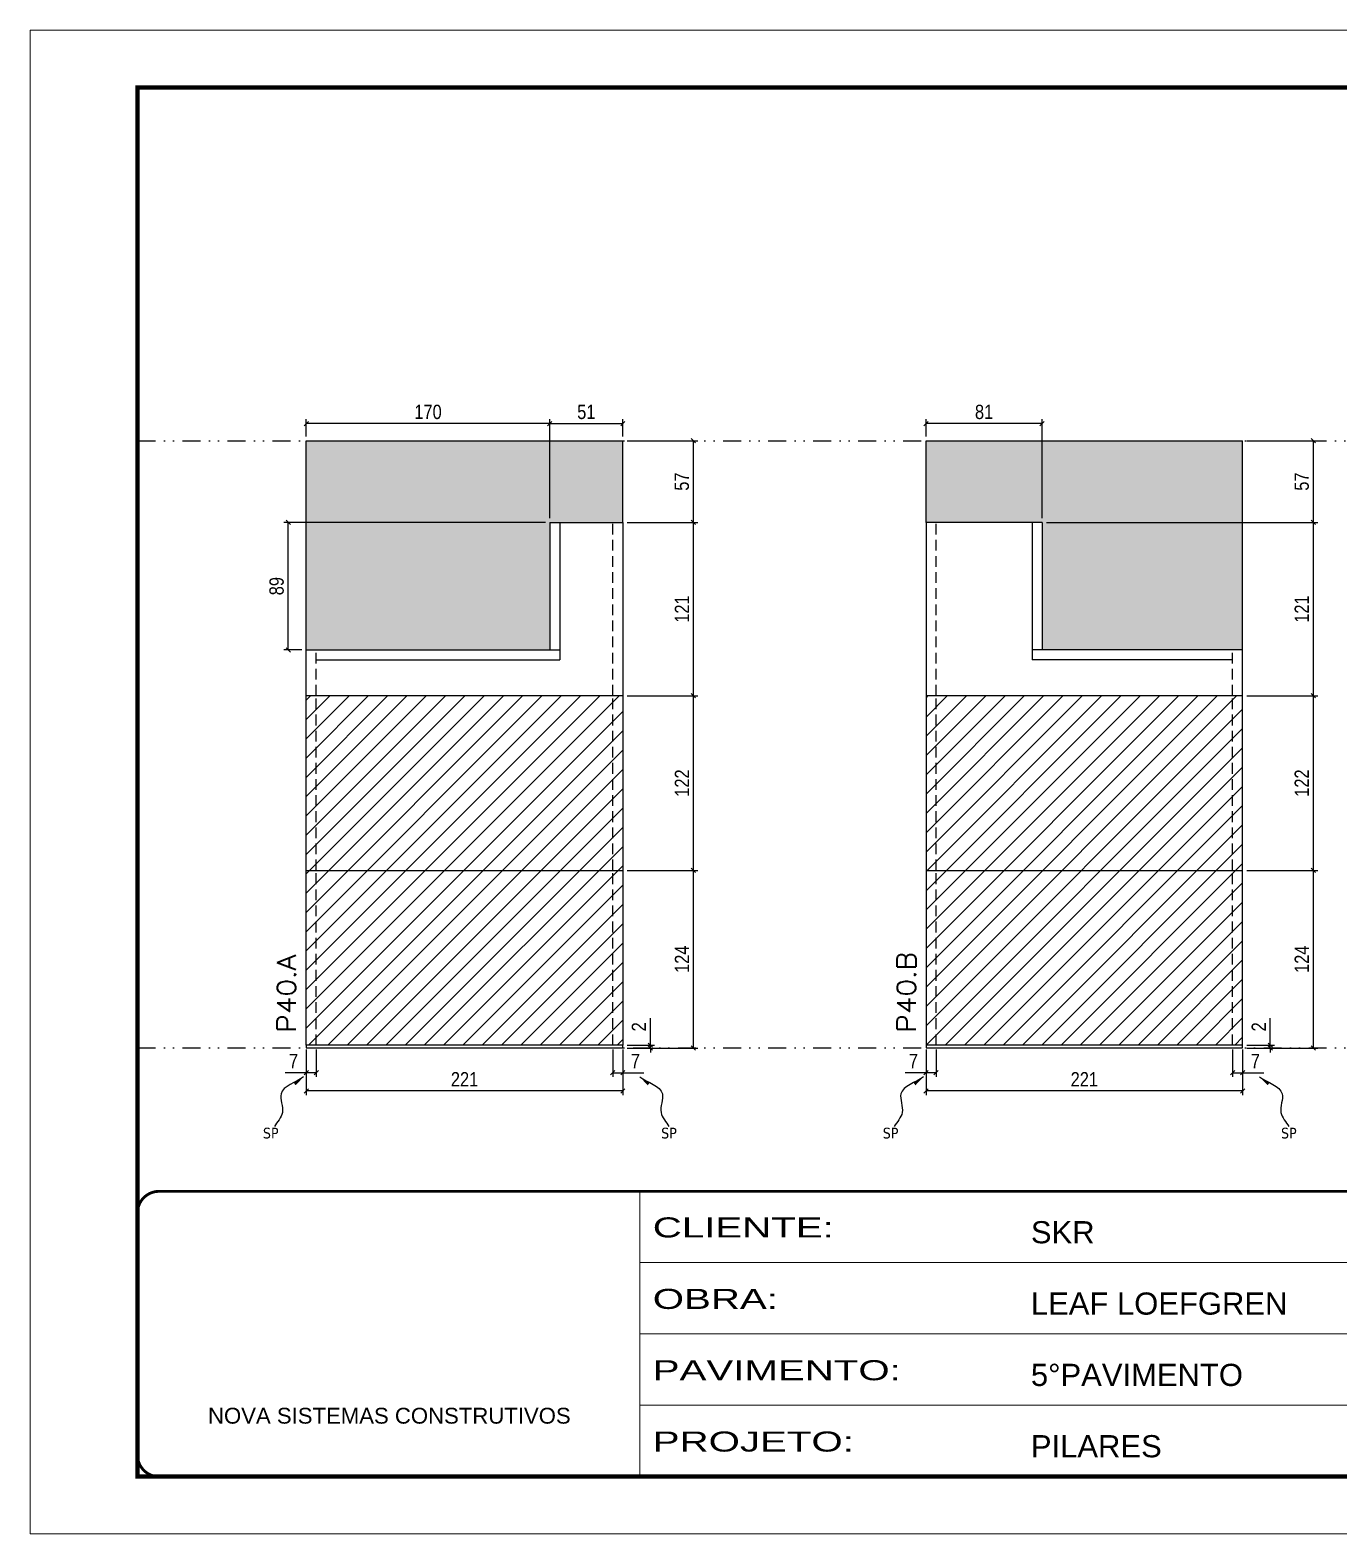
# Model space of a CAD drawing. Extents: x 14400 to 27878, y -21631 to 6985.
# Drawn here: x 14413 to 15327, y -8997 to -7947 of the extents above; entities that cross this region are included whole.
import ezdxf

# ---------------------------------------------------------------- set-up
doc = ezdxf.new("R2010")
doc.units = 0
for name, pattern in [('CONTINUO', [0]), ('DASHED', [0.75, 0.5, -0.25]), ('DIVIDE2', [0.625, 0.25, -0.125, 0, -0.125, 0, -0.125]), ('HIDDEN', [0.375, 0.25, -0.125])]:
    doc.linetypes.add(name, pattern=pattern)
for name, color, linetype in [('COTA', 241, 'Continuous'), ('Nível', 160, 'Continuous'), ('Painéis', 200, 'Continuous'), ('SARR_2.2x7', 40, 'Continuous'), ('Sarrafo de Pressão', 42, 'HIDDEN'), ('texto', 7, 'Continuous')]:
    doc.layers.add(name, color=color, linetype=linetype)
for name, color, linetype, lineweight in [('Folhas', 255, 'Continuous', 9), ('Hachura', 251, 'Continuous', 9), ('SARRAFO DE PRESSAO', 251, 'DASHED', 9), ('Texto Seção', 7, 'Continuous', 15)]:
    doc.layers.add(name, color=color, linetype=linetype, lineweight=lineweight)
doc.styles.add('ARIAL', font='arial.ttf')
doc.styles.add('COTA TECNICA', font='techl___.ttf', dxfattribs={"height": 10})
doc.styles.add('COTA TECNICA-50', font='techl___.ttf', dxfattribs={"height": 10})
doc.styles.add('REGUA-120', font='ROMANS.shx', dxfattribs={"height": 15})
doc.styles.get("Standard").update_dxf_attribs({"font": 'arial.ttf'})
doc.styles.add('Tecnologia', font='')
doc.styles.get('Tecnologia').set_extended_font_data('Forgotten Futurist')
doc.dimstyles.new('COTA PAINEL-50', dxfattribs={"dimtxt": 10, "dimasz": 3, "dimexe": 3, "dimexo": 3, "dimgap": 3, "dimtad": 1, "dimdec": 1, "dimzin": 12, "dimdsep": 46, "dimtxsty": 'COTA TECNICA-50', "dimblk1": 'OBLIQUE', "dimblk2": 'OBLIQUE', "dimsah": 1, "dimcen": 0.9, "dimclrd": 4, "dimclre": 4, "dimclrt": 240, "dimadec": 1, "dimazin": 3, "dimtfac": 1, "dimtdec": 1, "dimtmove": 0, "dimatfit": 3, "dimfxl": 1, "dimtolj": 1, "dimtzin": 12, "dimarcsym": 0})
doc.dimstyles.new('PAINEL', dxfattribs={"dimtxt": 10, "dimasz": 3, "dimexe": 3, "dimexo": 3, "dimgap": 3, "dimtad": 1, "dimdec": 1, "dimzin": 12, "dimdsep": 46, "dimtxsty": 'COTA TECNICA', "dimblk1": 'OBLIQUE', "dimblk2": 'OBLIQUE', "dimsah": 1, "dimcen": 0.9, "dimclrd": 4, "dimclre": 4, "dimclrt": 240, "dimadec": 1, "dimazin": 3, "dimtfac": 1, "dimtdec": 1, "dimtmove": 0, "dimatfit": 3, "dimfxl": 1, "dimtolj": 1, "dimtzin": 12, "dimarcsym": 0})
doc.dimstyles.get("Standard").update_dxf_attribs({"dimtxt": 0.18, "dimasz": 0.18, "dimexe": 0.18, "dimexo": 0.0625, "dimgap": 0.09, "dimtad": 0, "dimtih": 1, "dimtoh": 1, "dimdec": 4, "dimzin": 0, "dimdsep": 46, "dimtxsty": 'Standard', "dimcen": 0.09, "dimadec": 0, "dimazin": 0, "dimtfac": 1, "dimtdec": 4, "dimtofl": 0, "dimtmove": 0, "dimatfit": 3, "dimfxl": 1, "dimtolj": 1, "dimtzin": 0, "dimarcsym": 0})

# ---------------------------------------------------------------- blocks, each defined once
blk = doc.blocks.new('9999999999')
at = {"color": 30, "linetype": 'CONTINUO'}
for p, q in [((98564.6, 34230.2), (98564.6, 34429.4)), ((98564.6, 34379.6), (99584, 34379.6)), ((98564.6, 34329.8), (99488, 34329.8)), ((98564.6, 34280), (99488, 34280))]:
    blk.add_line(p, q, dxfattribs=at)
at = {"color": 30, "linetype": 'CONTINUO', "const_width": 2}
blk.add_lwpolyline([(99584, 34230.2), (99584, 34414.4, 0.414214), (99569, 34429.4), (98229, 34429.4, 0.414214), (98214, 34414.4), (98214, 34245.2, 0.414214), (98229, 34230.2), (99584, 34230.2)], format="xyb", dxfattribs=at)
at = {"layer": 'Folhas'}
blk.add_lwpolyline([(98139, 34190.2), (99624, 34190.2), (99624, 35240.2), (98139, 35240.2)], close=True, dxfattribs=at)
at = {"layer": 'Folhas', "color": 30, "const_width": 3}
blk.add_lwpolyline([(98214, 34230.2), (99584, 34230.2), (99584, 35200.2), (98214, 35200.2)], close=True, dxfattribs=at)
at = {"color": 7, "linetype": 'Continuous', "ltscale": 5, "style": 'ARIAL'}
for s, height, p in [('SKR', 15.48, (98837.7, 34393.1)), ('LEAF LOEFGREN', 15.483, (98837.7, 34343.3)), ('5°PAVIMENTO', 15.483, (98837.7, 34293.5)), ('NOVA SISTEMAS CONSTRUTIVOS', 11.059, (98263.2, 34267.2)), ('PILARES', 15.48, (98837.7, 34243.7))]:
    blk.add_text(s, height=height, dxfattribs=at).set_placement(p)
at = {"layer": 'Folhas', "color": 7, "style": 'Tecnologia', "width": 1.5}
for s, p in [('CLIENTE:', (98573.7, 34397.2)), ('OBRA:', (98573.7, 34347.3)), ('PAVIMENTO:', (98573.7, 34297.5)), ('PROJETO:', (98573.7, 34247.7))]:
    blk.add_text(s, height=14, dxfattribs=at).set_placement(p)
blk = doc.blocks.new('_Oblique')
at = {"color": 0, "linetype": 'ByBlock', "lineweight": -2}
blk.add_line((-0.5, -0.5), (0.5, 0.5), dxfattribs=at)
blk = doc.blocks.new('*D2065')
at = {"layer": 'COTA', "color": 4, "lineweight": -2, "transparency": 16777216}
for p, q in [((14606.3, -8658.5), (14606.3, -8690.4)), ((14827.3, -8658.5), (14827.3, -8690.4)), ((14827.3, -8687.4), (14606.3, -8687.4))]:
    blk.add_line(p, q, dxfattribs=at)
at = {"layer": 'Defpoints', "color": 0, "transparency": 16777216}
for p in [(14606.3, -8655.5), (14827.3, -8655.5), (14606.3, -8687.4)]:
    blk.add_point(p, dxfattribs=at)
at = {"layer": 'COTA', "color": 4, "lineweight": -2, "transparency": 16777216, "xscale": 3, "yscale": 3, "zscale": 3, "rotation": 180}
blk.add_blockref('_Oblique', (14606.3, -8687.4), dxfattribs=at)
at = {"layer": 'COTA', "color": 4, "lineweight": -2, "transparency": 16777216, "xscale": 3, "yscale": 3, "zscale": 3}
blk.add_blockref('_Oblique', (14827.3, -8687.4), dxfattribs=at)
at = {"layer": 'COTA', "color": 240, "transparency": 16777216, "insert": (14716.8, -8679.3), "char_height": 10, "attachment_point": 5, "style": 'COTA TECNICA'}
blk.add_mtext('\\A1;221', dxfattribs=at)
blk = doc.blocks.new('*D2066')
at = {"layer": 'COTA', "color": 4, "lineweight": -2, "transparency": 16777216}
for p, q in [((14820.3, -8658.5), (14820.3, -8677.7)), ((14827.3, -8660.5), (14827.3, -8677.7)), ((14820.3, -8674.7), (14827.3, -8674.7)), ((14827.3, -8674.7), (14842, -8674.7))]:
    blk.add_line(p, q, dxfattribs=at)
at = {"layer": 'Defpoints', "color": 0, "transparency": 16777216}
for p in [(14820.3, -8655.5), (14827.3, -8657.5), (14827.3, -8674.7)]:
    blk.add_point(p, dxfattribs=at)
at = {"layer": 'COTA', "color": 4, "lineweight": -2, "transparency": 16777216, "xscale": 3, "yscale": 3, "zscale": 3, "rotation": 180}
blk.add_blockref('_Oblique', (14820.3, -8674.7), dxfattribs=at)
at = {"layer": 'COTA', "color": 4, "lineweight": -2, "transparency": 16777216, "xscale": 3, "yscale": 3, "zscale": 3}
blk.add_blockref('_Oblique', (14827.3, -8674.7), dxfattribs=at)
at = {"layer": 'COTA', "color": 240, "transparency": 16777216, "insert": (14836.1, -8666.6), "char_height": 10, "attachment_point": 5, "style": 'COTA TECNICA-50'}
blk.add_mtext('\\A1;7', dxfattribs=at)
blk = doc.blocks.new('*D2067')
at = {"layer": 'COTA', "color": 4, "lineweight": -2, "transparency": 16777216}
for p, q in [((14606.3, -8660.5), (14606.3, -8677.7)), ((14613.3, -8658.5), (14613.3, -8677.7)), ((14606.3, -8674.7), (14591.5, -8674.7)), ((14613.3, -8674.7), (14606.3, -8674.7))]:
    blk.add_line(p, q, dxfattribs=at)
at = {"layer": 'Defpoints', "color": 0, "transparency": 16777216}
for p in [(14606.3, -8657.5), (14613.3, -8655.5), (14606.3, -8674.7)]:
    blk.add_point(p, dxfattribs=at)
at = {"layer": 'COTA', "color": 4, "lineweight": -2, "transparency": 16777216, "xscale": 3, "yscale": 3, "zscale": 3, "rotation": 180}
blk.add_blockref('_Oblique', (14606.3, -8674.7), dxfattribs=at)
at = {"layer": 'COTA', "color": 4, "lineweight": -2, "transparency": 16777216, "xscale": 3, "yscale": 3, "zscale": 3}
blk.add_blockref('_Oblique', (14613.3, -8674.7), dxfattribs=at)
at = {"layer": 'COTA', "color": 240, "transparency": 16777216, "insert": (14597.4, -8666.6), "char_height": 10, "attachment_point": 5, "style": 'COTA TECNICA-50'}
blk.add_mtext('\\A1;7', dxfattribs=at)
blk = doc.blocks.new('*D2068')
at = {"layer": 'COTA', "color": 4, "lineweight": -2, "transparency": 16777216}
for p, q in [((14846.5, -8655.5), (14846.5, -8636.7)), ((14830.3, -8655.5), (14849.5, -8655.5)), ((14830.3, -8657.5), (14849.5, -8657.5)), ((14846.5, -8657.5), (14846.5, -8655.5)), ((14846.5, -8657.5), (14846.5, -8660.5))]:
    blk.add_line(p, q, dxfattribs=at)
at = {"layer": 'Defpoints', "color": 0, "transparency": 16777216}
for p in [(14827.3, -8655.5), (14827.3, -8657.5), (14846.5, -8657.5)]:
    blk.add_point(p, dxfattribs=at)
at = {"layer": 'COTA', "color": 4, "lineweight": -2, "transparency": 16777216, "xscale": 3, "yscale": 3, "zscale": 3}
for p, rotation in [((14846.5, -8655.5), 270), ((14846.5, -8657.5), 90)]:
    blk.add_blockref('_Oblique', p, dxfattribs=dict(at, rotation=rotation))
at = {"layer": 'COTA', "color": 240, "transparency": 16777216, "insert": (14838.5, -8642.7), "char_height": 10, "attachment_point": 5, "rotation": 90, "style": 'COTA TECNICA-50'}
blk.add_mtext('\\A1;2', dxfattribs=at)
blk = doc.blocks.new('*D2069')
at = {"layer": 'COTA', "color": 4, "linetype": 'ByBlock', "lineweight": -2, "transparency": 16777216}
for p, q in [((14830.3, -8533.5), (14879.6, -8533.5)), ((14876.6, -8657.5), (14876.6, -8533.5)), ((14830.3, -8657.5), (14879.6, -8657.5))]:
    blk.add_line(p, q, dxfattribs=at)
at = {"layer": 'Defpoints', "color": 0, "linetype": 'ByBlock', "transparency": 16777216}
for p in [(14827.3, -8533.5), (14876.6, -8533.5), (14827.3, -8657.5)]:
    blk.add_point(p, dxfattribs=at)
at = {"layer": 'COTA', "color": 4, "linetype": 'ByBlock', "lineweight": -2, "transparency": 16777216, "xscale": 3, "yscale": 3, "zscale": 3}
for p, rotation in [((14876.6, -8533.5), 90), ((14876.6, -8657.5), 270)]:
    blk.add_blockref('_Oblique', p, dxfattribs=dict(at, rotation=rotation))
at = {"layer": 'COTA', "color": 240, "linetype": 'ByBlock', "transparency": 16777216, "insert": (14868.6, -8595.5), "char_height": 10, "attachment_point": 5, "rotation": 90, "style": 'COTA TECNICA'}
blk.add_mtext('\\A1;124', dxfattribs=at)
blk = doc.blocks.new('*D2070')
at = {"layer": 'COTA', "color": 4, "lineweight": -2, "transparency": 16777216}
for p, q in [((14830.3, -8411.5), (14879.6, -8411.5)), ((14876.6, -8533.5), (14876.6, -8411.5)), ((14830.3, -8533.5), (14879.6, -8533.5))]:
    blk.add_line(p, q, dxfattribs=at)
at = {"layer": 'Defpoints', "color": 0, "transparency": 16777216}
for p in [(14827.3, -8411.5), (14876.6, -8411.5), (14827.3, -8533.5)]:
    blk.add_point(p, dxfattribs=at)
at = {"layer": 'COTA', "color": 4, "lineweight": -2, "transparency": 16777216, "xscale": 3, "yscale": 3, "zscale": 3}
for p, rotation in [((14876.6, -8411.5), 90), ((14876.6, -8533.5), 270)]:
    blk.add_blockref('_Oblique', p, dxfattribs=dict(at, rotation=rotation))
at = {"layer": 'COTA', "color": 240, "transparency": 16777216, "insert": (14868.6, -8472.5), "char_height": 10, "attachment_point": 5, "rotation": 90, "style": 'COTA TECNICA'}
blk.add_mtext('\\A1;122', dxfattribs=at)
blk = doc.blocks.new('*D4194')
at = {"layer": 'COTA', "color": 4, "lineweight": -2, "transparency": 16777216}
for p, q in [((14830.3, -8290.5), (14879.6, -8290.5)), ((14876.6, -8411.5), (14876.6, -8290.5)), ((14830.3, -8411.5), (14879.6, -8411.5))]:
    blk.add_line(p, q, dxfattribs=at)
at = {"layer": 'Defpoints', "color": 0, "transparency": 16777216}
for p in [(14827.3, -8290.5), (14876.6, -8290.5), (14827.3, -8411.5)]:
    blk.add_point(p, dxfattribs=at)
at = {"layer": 'COTA', "color": 4, "lineweight": -2, "transparency": 16777216, "xscale": 3, "yscale": 3, "zscale": 3}
for p, rotation in [((14876.6, -8290.5), 90), ((14876.6, -8411.5), 270)]:
    blk.add_blockref('_Oblique', p, dxfattribs=dict(at, rotation=rotation))
at = {"layer": 'COTA', "color": 240, "transparency": 16777216, "insert": (14868.6, -8351), "char_height": 10, "attachment_point": 5, "rotation": 90, "style": 'COTA TECNICA'}
blk.add_mtext('\\A1;121', dxfattribs=at)
blk = doc.blocks.new('*D4195')
at = {"layer": 'COTA', "color": 4, "lineweight": -2, "transparency": 16777216}
for p, q in [((14830.3, -8233.5), (14879.6, -8233.5)), ((14876.6, -8290.5), (14876.6, -8233.5)), ((14830.3, -8290.5), (14879.6, -8290.5))]:
    blk.add_line(p, q, dxfattribs=at)
at = {"layer": 'Defpoints', "color": 0, "transparency": 16777216}
for p in [(14827.3, -8233.5), (14876.6, -8233.5), (14827.3, -8290.5)]:
    blk.add_point(p, dxfattribs=at)
at = {"layer": 'COTA', "color": 4, "lineweight": -2, "transparency": 16777216, "xscale": 3, "yscale": 3, "zscale": 3}
for p, rotation in [((14876.6, -8233.5), 90), ((14876.6, -8290.5), 270)]:
    blk.add_blockref('_Oblique', p, dxfattribs=dict(at, rotation=rotation))
at = {"layer": 'COTA', "color": 240, "transparency": 16777216, "insert": (14868.5, -8262), "char_height": 10, "attachment_point": 5, "rotation": 90, "style": 'COTA TECNICA'}
blk.add_mtext('\\A1;57', dxfattribs=at)
blk = doc.blocks.new('*D4196')
at = {"layer": 'COTA', "color": 4, "lineweight": -2, "transparency": 16777216}
for p, q in [((14606.3, -8230.5), (14606.3, -8218.5)), ((14776.3, -8221.5), (14606.3, -8221.5)), ((14776.3, -8287.5), (14776.3, -8218.5))]:
    blk.add_line(p, q, dxfattribs=at)
at = {"layer": 'Defpoints', "color": 0, "transparency": 16777216}
for p in [(14606.3, -8221.5), (14606.3, -8233.5), (14776.3, -8290.5)]:
    blk.add_point(p, dxfattribs=at)
at = {"layer": 'COTA', "color": 4, "lineweight": -2, "transparency": 16777216, "xscale": 3, "yscale": 3, "zscale": 3, "rotation": 180}
blk.add_blockref('_Oblique', (14606.3, -8221.5), dxfattribs=at)
at = {"layer": 'COTA', "color": 4, "lineweight": -2, "transparency": 16777216, "xscale": 3, "yscale": 3, "zscale": 3}
blk.add_blockref('_Oblique', (14776.3, -8221.5), dxfattribs=at)
at = {"layer": 'COTA', "color": 240, "transparency": 16777216, "insert": (14691.3, -8213.4), "char_height": 10, "attachment_point": 5, "style": 'COTA TECNICA'}
blk.add_mtext('\\A1;170', dxfattribs=at)
blk = doc.blocks.new('*D4197')
at = {"layer": 'COTA', "color": 4, "lineweight": -2, "transparency": 16777216}
for p, q in [((14776.3, -8287.5), (14776.3, -8218.5)), ((14776.3, -8221.5), (14827.3, -8221.5)), ((14827.3, -8230.5), (14827.3, -8218.5))]:
    blk.add_line(p, q, dxfattribs=at)
at = {"layer": 'Defpoints', "color": 0, "transparency": 16777216}
for p in [(14827.3, -8221.5), (14827.3, -8233.5), (14776.3, -8290.5)]:
    blk.add_point(p, dxfattribs=at)
at = {"layer": 'COTA', "color": 4, "lineweight": -2, "transparency": 16777216, "xscale": 3, "yscale": 3, "zscale": 3, "rotation": 180}
blk.add_blockref('_Oblique', (14776.3, -8221.5), dxfattribs=at)
at = {"layer": 'COTA', "color": 4, "lineweight": -2, "transparency": 16777216, "xscale": 3, "yscale": 3, "zscale": 3}
blk.add_blockref('_Oblique', (14827.3, -8221.5), dxfattribs=at)
at = {"layer": 'COTA', "color": 240, "transparency": 16777216, "insert": (14801.8, -8213.4), "char_height": 10, "attachment_point": 5, "style": 'COTA TECNICA'}
blk.add_mtext('\\A1;51', dxfattribs=at)
blk = doc.blocks.new('*D4198')
at = {"layer": 'COTA', "color": 4, "lineweight": -2, "transparency": 16777216}
for p, q in [((14773.3, -8290.5), (14590.7, -8290.5)), ((14593.7, -8379.5), (14593.7, -8290.5)), ((14603.3, -8379.5), (14590.7, -8379.5))]:
    blk.add_line(p, q, dxfattribs=at)
at = {"layer": 'Defpoints', "color": 0, "transparency": 16777216}
for p in [(14593.7, -8290.5), (14776.3, -8290.5), (14606.3, -8379.5)]:
    blk.add_point(p, dxfattribs=at)
at = {"layer": 'COTA', "color": 4, "lineweight": -2, "transparency": 16777216, "xscale": 3, "yscale": 3, "zscale": 3}
for p, rotation in [((14593.7, -8290.5), 90), ((14593.7, -8379.5), 270)]:
    blk.add_blockref('_Oblique', p, dxfattribs=dict(at, rotation=rotation))
at = {"layer": 'COTA', "color": 240, "transparency": 16777216, "insert": (14585.6, -8335), "char_height": 10, "attachment_point": 5, "rotation": 90, "style": 'COTA TECNICA'}
blk.add_mtext('\\A1;89', dxfattribs=at)
blk = doc.blocks.new('*D4199')
at = {"layer": 'COTA', "color": 4, "lineweight": -2, "transparency": 16777216}
for p, q in [((15039, -8658.5), (15039, -8690.4)), ((15260, -8658.5), (15260, -8690.4)), ((15260, -8687.4), (15039, -8687.4))]:
    blk.add_line(p, q, dxfattribs=at)
at = {"layer": 'Defpoints', "color": 0, "transparency": 16777216}
for p in [(15039, -8655.5), (15260, -8655.5), (15039, -8687.4)]:
    blk.add_point(p, dxfattribs=at)
at = {"layer": 'COTA', "color": 4, "lineweight": -2, "transparency": 16777216, "xscale": 3, "yscale": 3, "zscale": 3, "rotation": 180}
blk.add_blockref('_Oblique', (15039, -8687.4), dxfattribs=at)
at = {"layer": 'COTA', "color": 4, "lineweight": -2, "transparency": 16777216, "xscale": 3, "yscale": 3, "zscale": 3}
blk.add_blockref('_Oblique', (15260, -8687.4), dxfattribs=at)
at = {"layer": 'COTA', "color": 240, "transparency": 16777216, "insert": (15149.5, -8679.3), "char_height": 10, "attachment_point": 5, "style": 'COTA TECNICA'}
blk.add_mtext('\\A1;221', dxfattribs=at)
blk = doc.blocks.new('*D4200')
at = {"layer": 'COTA', "color": 4, "lineweight": -2, "transparency": 16777216}
for p, q in [((15253, -8658.5), (15253, -8677.7)), ((15260, -8660.5), (15260, -8677.7)), ((15253, -8674.7), (15260, -8674.7)), ((15260, -8674.7), (15274.8, -8674.7))]:
    blk.add_line(p, q, dxfattribs=at)
at = {"layer": 'Defpoints', "color": 0, "transparency": 16777216}
for p in [(15253, -8655.5), (15260, -8657.5), (15260, -8674.7)]:
    blk.add_point(p, dxfattribs=at)
at = {"layer": 'COTA', "color": 4, "lineweight": -2, "transparency": 16777216, "xscale": 3, "yscale": 3, "zscale": 3, "rotation": 180}
blk.add_blockref('_Oblique', (15253, -8674.7), dxfattribs=at)
at = {"layer": 'COTA', "color": 4, "lineweight": -2, "transparency": 16777216, "xscale": 3, "yscale": 3, "zscale": 3}
blk.add_blockref('_Oblique', (15260, -8674.7), dxfattribs=at)
at = {"layer": 'COTA', "color": 240, "transparency": 16777216, "insert": (15268.9, -8666.6), "char_height": 10, "attachment_point": 5, "style": 'COTA TECNICA-50'}
blk.add_mtext('\\A1;7', dxfattribs=at)
blk = doc.blocks.new('*D4201')
at = {"layer": 'COTA', "color": 4, "lineweight": -2, "transparency": 16777216}
for p, q in [((15039, -8660.5), (15039, -8677.7)), ((15046, -8658.5), (15046, -8677.7)), ((15039, -8674.7), (15024.3, -8674.7)), ((15046, -8674.7), (15039, -8674.7))]:
    blk.add_line(p, q, dxfattribs=at)
at = {"layer": 'Defpoints', "color": 0, "transparency": 16777216}
for p in [(15039, -8657.5), (15046, -8655.5), (15039, -8674.7)]:
    blk.add_point(p, dxfattribs=at)
at = {"layer": 'COTA', "color": 4, "lineweight": -2, "transparency": 16777216, "xscale": 3, "yscale": 3, "zscale": 3, "rotation": 180}
blk.add_blockref('_Oblique', (15039, -8674.7), dxfattribs=at)
at = {"layer": 'COTA', "color": 4, "lineweight": -2, "transparency": 16777216, "xscale": 3, "yscale": 3, "zscale": 3}
blk.add_blockref('_Oblique', (15046, -8674.7), dxfattribs=at)
at = {"layer": 'COTA', "color": 240, "transparency": 16777216, "insert": (15030.2, -8666.6), "char_height": 10, "attachment_point": 5, "style": 'COTA TECNICA-50'}
blk.add_mtext('\\A1;7', dxfattribs=at)
blk = doc.blocks.new('*D4202')
at = {"layer": 'COTA', "color": 4, "lineweight": -2, "transparency": 16777216}
for p, q in [((15279.3, -8655.5), (15279.3, -8636.7)), ((15263, -8655.5), (15282.3, -8655.5)), ((15263, -8657.5), (15282.3, -8657.5)), ((15279.3, -8657.5), (15279.3, -8655.5)), ((15279.3, -8657.5), (15279.3, -8660.5))]:
    blk.add_line(p, q, dxfattribs=at)
at = {"layer": 'Defpoints', "color": 0, "transparency": 16777216}
for p in [(15260, -8655.5), (15260, -8657.5), (15279.3, -8657.5)]:
    blk.add_point(p, dxfattribs=at)
at = {"layer": 'COTA', "color": 4, "lineweight": -2, "transparency": 16777216, "xscale": 3, "yscale": 3, "zscale": 3}
for p, rotation in [((15279.3, -8655.5), 270), ((15279.3, -8657.5), 90)]:
    blk.add_blockref('_Oblique', p, dxfattribs=dict(at, rotation=rotation))
at = {"layer": 'COTA', "color": 240, "transparency": 16777216, "insert": (15271.3, -8642.7), "char_height": 10, "attachment_point": 5, "rotation": 90, "style": 'COTA TECNICA-50'}
blk.add_mtext('\\A1;2', dxfattribs=at)
blk = doc.blocks.new('*D4203')
at = {"layer": 'COTA', "color": 4, "linetype": 'ByBlock', "lineweight": -2, "transparency": 16777216}
for p, q in [((15263, -8533.5), (15312.4, -8533.5)), ((15309.4, -8657.5), (15309.4, -8533.5)), ((15263, -8657.5), (15312.4, -8657.5))]:
    blk.add_line(p, q, dxfattribs=at)
at = {"layer": 'Defpoints', "color": 0, "linetype": 'ByBlock', "transparency": 16777216}
for p in [(15260, -8533.5), (15309.4, -8533.5), (15260, -8657.5)]:
    blk.add_point(p, dxfattribs=at)
at = {"layer": 'COTA', "color": 4, "linetype": 'ByBlock', "lineweight": -2, "transparency": 16777216, "xscale": 3, "yscale": 3, "zscale": 3}
for p, rotation in [((15309.4, -8533.5), 90), ((15309.4, -8657.5), 270)]:
    blk.add_blockref('_Oblique', p, dxfattribs=dict(at, rotation=rotation))
at = {"layer": 'COTA', "color": 240, "linetype": 'ByBlock', "transparency": 16777216, "insert": (15301.3, -8595.5), "char_height": 10, "attachment_point": 5, "rotation": 90, "style": 'COTA TECNICA'}
blk.add_mtext('\\A1;124', dxfattribs=at)
blk = doc.blocks.new('*D4204')
at = {"layer": 'COTA', "color": 4, "lineweight": -2, "transparency": 16777216}
for p, q in [((15263, -8411.5), (15312.4, -8411.5)), ((15309.4, -8533.5), (15309.4, -8411.5)), ((15263, -8533.5), (15312.4, -8533.5))]:
    blk.add_line(p, q, dxfattribs=at)
at = {"layer": 'Defpoints', "color": 0, "transparency": 16777216}
for p in [(15260, -8411.5), (15309.4, -8411.5), (15260, -8533.5)]:
    blk.add_point(p, dxfattribs=at)
at = {"layer": 'COTA', "color": 4, "lineweight": -2, "transparency": 16777216, "xscale": 3, "yscale": 3, "zscale": 3}
for p, rotation in [((15309.4, -8411.5), 90), ((15309.4, -8533.5), 270)]:
    blk.add_blockref('_Oblique', p, dxfattribs=dict(at, rotation=rotation))
at = {"layer": 'COTA', "color": 240, "transparency": 16777216, "insert": (15301.3, -8472.5), "char_height": 10, "attachment_point": 5, "rotation": 90, "style": 'COTA TECNICA'}
blk.add_mtext('\\A1;122', dxfattribs=at)
blk = doc.blocks.new('*D4205')
at = {"layer": 'COTA', "color": 4, "lineweight": -2, "transparency": 16777216}
for p, q in [((15039, -8230.5), (15039, -8218.5)), ((15120, -8221.5), (15039, -8221.5)), ((15120, -8287.5), (15120, -8218.5))]:
    blk.add_line(p, q, dxfattribs=at)
at = {"layer": 'Defpoints', "color": 0, "transparency": 16777216}
for p in [(15039, -8221.5), (15039, -8233.5), (15120, -8290.5)]:
    blk.add_point(p, dxfattribs=at)
at = {"layer": 'COTA', "color": 4, "lineweight": -2, "transparency": 16777216, "xscale": 3, "yscale": 3, "zscale": 3, "rotation": 180}
blk.add_blockref('_Oblique', (15039, -8221.5), dxfattribs=at)
at = {"layer": 'COTA', "color": 4, "lineweight": -2, "transparency": 16777216, "xscale": 3, "yscale": 3, "zscale": 3}
blk.add_blockref('_Oblique', (15120, -8221.5), dxfattribs=at)
at = {"layer": 'COTA', "color": 240, "transparency": 16777216, "insert": (15079.5, -8213.4), "char_height": 10, "attachment_point": 5, "style": 'COTA TECNICA'}
blk.add_mtext('\\A1;81', dxfattribs=at)
blk = doc.blocks.new('*D4206')
at = {"layer": 'COTA', "color": 4, "lineweight": -2, "transparency": 16777216}
for p, q in [((15039, -8230.5), (15039, -8218.5)), ((15120, -8221.5), (15039, -8221.5)), ((15120, -8287.5), (15120, -8218.5))]:
    blk.add_line(p, q, dxfattribs=at)
at = {"layer": 'Defpoints', "color": 0, "transparency": 16777216}
for p in [(15039, -8221.5), (15039, -8233.5), (15120, -8290.5)]:
    blk.add_point(p, dxfattribs=at)
at = {"layer": 'COTA', "color": 4, "lineweight": -2, "transparency": 16777216, "xscale": 3, "yscale": 3, "zscale": 3, "rotation": 180}
blk.add_blockref('_Oblique', (15039, -8221.5), dxfattribs=at)
at = {"layer": 'COTA', "color": 4, "lineweight": -2, "transparency": 16777216, "xscale": 3, "yscale": 3, "zscale": 3}
blk.add_blockref('_Oblique', (15120, -8221.5), dxfattribs=at)
at = {"layer": 'COTA', "color": 240, "transparency": 16777216, "insert": (15079.5, -8213.4), "char_height": 10, "attachment_point": 5, "style": 'COTA TECNICA'}
blk.add_mtext('\\A1;81', dxfattribs=at)
blk = doc.blocks.new('*D4207')
at = {"layer": 'COTA', "color": 4, "lineweight": -2, "transparency": 16777216}
for p, q in [((15123, -8290.5), (15312.4, -8290.5)), ((15309.4, -8411.5), (15309.4, -8290.5)), ((15263, -8411.5), (15312.4, -8411.5))]:
    blk.add_line(p, q, dxfattribs=at)
at = {"layer": 'Defpoints', "color": 0, "transparency": 16777216}
for p in [(15120, -8290.5), (15309.4, -8290.5), (15260, -8411.5)]:
    blk.add_point(p, dxfattribs=at)
at = {"layer": 'COTA', "color": 4, "lineweight": -2, "transparency": 16777216, "xscale": 3, "yscale": 3, "zscale": 3}
for p, rotation in [((15309.4, -8290.5), 90), ((15309.4, -8411.5), 270)]:
    blk.add_blockref('_Oblique', p, dxfattribs=dict(at, rotation=rotation))
at = {"layer": 'COTA', "color": 240, "transparency": 16777216, "insert": (15301.3, -8351), "char_height": 10, "attachment_point": 5, "rotation": 90, "style": 'COTA TECNICA'}
blk.add_mtext('\\A1;121', dxfattribs=at)
blk = doc.blocks.new('*D4208')
at = {"layer": 'COTA', "color": 4, "lineweight": -2, "transparency": 16777216}
for p, q in [((15263, -8233.5), (15312.4, -8233.5)), ((15309.4, -8290.5), (15309.4, -8233.5)), ((15123, -8290.5), (15312.4, -8290.5))]:
    blk.add_line(p, q, dxfattribs=at)
at = {"layer": 'Defpoints', "color": 0, "transparency": 16777216}
for p in [(15260, -8233.5), (15309.4, -8233.5), (15120, -8290.5)]:
    blk.add_point(p, dxfattribs=at)
at = {"layer": 'COTA', "color": 4, "lineweight": -2, "transparency": 16777216, "xscale": 3, "yscale": 3, "zscale": 3}
for p, rotation in [((15309.4, -8233.5), 90), ((15309.4, -8290.5), 270)]:
    blk.add_blockref('_Oblique', p, dxfattribs=dict(at, rotation=rotation))
at = {"layer": 'COTA', "color": 240, "transparency": 16777216, "insert": (15301.3, -8262), "char_height": 10, "attachment_point": 5, "rotation": 90, "style": 'COTA TECNICA'}
blk.add_mtext('\\A1;57', dxfattribs=at)

msp = doc.modelspace()

# ---------------------------------------------------------------- hatches: boundary and pattern name
at = {"layer": 'COTA'}
h = msp.add_hatch(dxfattribs=at)
h.set_pattern_fill('AR-CONC', color=256, scale=0.03)
h.paths.add_polyline_path([(14776.27, -8290.47), (14827.27, -8290.47), (14827.27, -8233.47), (14606.27, -8233.47), (14606.27, -8379.47), (14776.27, -8379.47)])
h = msp.add_hatch(dxfattribs=at)
h.set_pattern_fill('AR-CONC', color=256, scale=0.03)
h.set_pattern_definition([(50, (432.746, 0), (5.4655401, -0.4781726), [0.5715, -6.2865]), (355, (432.746, 0), (-1.0573026, 5.7317054), [0.4572, -5.0292175]), (100.451445, (433.2013, -0.04), (4.4082374, 5.2535326), [0.4857003, -5.3427073]), (46.1842, (432.746, 1.524), (8.1323712, -1.2612698), [0.85725, -9.42975]), (96.63556, (433.4235, 1.419), (7.122124, 7.4227837), [0.7285507, -8.0140682]), (351.18415, (432.746, 1.524), (7.122124, 7.4227837), [0.685799, -7.543792]), (21, (433.508, 1.143), (4.5484317, -3.067956), [0.5715, -6.2865]), (326, (433.508, 1.143), (1.8540609, 5.525639), [0.4572, -5.0292]), (71.451445, (433.887, 0.8873), (6.4024926, 2.457683), [0.4857003, -5.3426981]), (37.5, (432.7458, 0), (0.0926581, 2.53665117), [0, -4.96824, 0, -5.1054, 0, -5.04825]), (7.5, (432.7458, 0), (2.00458988, 3.00541724), [0, -2.91084, 0, -4.85394, 0, -1.92405]), (327.5, (431.0466, 0), (4.06771786, -0.17186232), [0, -1.905, 0, -5.9436, 0, -7.8867]), (317.5, (430.2846, 0), (4.44387544, 0.7627947), [0, -2.4765, 0, -3.94716, 0, -5.6007])])
h.paths.add_polyline_path([(15120.02, -8290.47), (15039.02, -8290.47), (15039.02, -8233.47), (15260.02, -8233.47), (15260.02, -8379.47), (15120.02, -8379.47)])
at = {"layer": 'Hachura', "linetype": 'ByBlock'}
h = msp.add_hatch(dxfattribs=at)
h.set_pattern_fill('ANSI31', color=256, scale=3)
h.paths.add_polyline_path([(14827.27, -8411.47), (14606.27, -8411.47), (14606.27, -8533.47), (14827.27, -8533.47)])
h.paths.add_polyline_path([(14827.27, -8533.47), (14606.27, -8533.47), (14606.27, -8655.47), (14827.27, -8655.47)])
h.paths.add_polyline_path([(15260.02, -8533.47), (15039.02, -8533.47), (15039.02, -8655.47), (15260.02, -8655.47)])
h.paths.add_polyline_path([(15260.02, -8411.47), (15039.02, -8411.47), (15039.02, -8533.47), (15260.02, -8533.47)])
h.paths.add_polyline_path([(15508.25, -8411.47), (15483.25, -8411.47), (15483.25, -8655.47), (15508.25, -8655.47)])
h.paths.add_polyline_path([(15508.25, -8379.47), (15483.25, -8379.47), (15483.25, -8411.47), (15508.25, -8411.47)])
h.paths.add_polyline_path([(15721.76, -8406.47), (15696.76, -8406.47), (15696.76, -8411.47), (15721.76, -8411.47)])
h.paths.add_polyline_path([(15721.76, -8411.47), (15696.76, -8411.47), (15696.76, -8655.47), (15721.76, -8655.47)])

# ---------------------------------------------------------------- linework, layer by layer
at = {"layer": 'COTA'}
for p, q in [((14606.27, -8233.47), (14827.27, -8233.47)), ((14606.27, -8379.47), (14606.27, -8233.47)), ((14827.27, -8290.47), (14827.27, -8233.47)), ((15039.02, -8233.47), (15260.02, -8233.47)), ((15039.02, -8290.47), (15039.02, -8233.47)), ((15260.02, -8379.47), (15260.02, -8233.47)), ((14776.27, -8379.47), (14783.27, -8379.47)), ((14783.27, -8379.47), (14783.27, -8386.47)), ((15120.02, -8379.47), (15113.02, -8379.47)), ((15113.02, -8379.47), (15113.02, -8386.47))]:
    msp.add_line(p, q, dxfattribs=at)
at = {"layer": 'Nível', "color": 4, "linetype": 'DIVIDE2', "ltscale": 50}
for p, q in [((14488.47, -8233.47), (15858.47, -8233.47)), ((14488.47, -8657.47), (15858.47, -8657.47))]:
    msp.add_line(p, q, dxfattribs=at)
at = {"layer": 'Painéis'}
for p, q in [((14776.27, -8290.47), (14776.27, -8379.47)), ((14776.27, -8290.47), (14827.27, -8290.47)), ((14827.27, -8290.47), (14827.27, -8655.47)), ((15039.02, -8290.47), (15039.02, -8655.47)), ((15120.02, -8290.47), (15039.02, -8290.47)), ((15120.02, -8290.47), (15120.02, -8379.47)), ((14606.27, -8655.47), (14606.27, -8379.47)), ((14606.27, -8379.47), (14776.27, -8379.47)), ((15260.02, -8379.47), (15120.02, -8379.47)), ((15260.02, -8655.47), (15260.02, -8379.47)), ((14606.27, -8411.47), (14827.27, -8411.47)), ((15039.02, -8411.47), (15260.02, -8411.47)), ((14606.27, -8533.47), (14827.27, -8533.47)), ((15039.02, -8533.47), (15260.02, -8533.47))]:
    msp.add_line(p, q, dxfattribs=at)
for points in [[(14827.27, -8655.47), (14606.27, -8655.47), (14606.27, -8657.47), (14827.27, -8657.47)], [(15260.02, -8655.47), (15039.02, -8655.47), (15039.02, -8657.47), (15260.02, -8657.47)]]:
    msp.add_lwpolyline(points, close=True, dxfattribs=at)
at = {"layer": 'SARR_2.2x7'}
for p, q in [((14783.27, -8290.47), (14783.27, -8379.47)), ((15113.02, -8290.47), (15113.02, -8379.47)), ((14613.27, -8386.47), (14783.27, -8386.47)), ((15253.02, -8386.47), (15113.02, -8386.47))]:
    msp.add_line(p, q, dxfattribs=at)
at = {"layer": 'Sarrafo de Pressão', "ltscale": 30}
for p, q in [((14820.27, -8411.47), (14820.27, -8290.47)), ((15046.02, -8411.47), (15046.02, -8290.47)), ((14613.27, -8411.47), (14613.27, -8379.47)), ((15253.02, -8411.47), (15253.02, -8379.47)), ((14613.27, -8533.47), (14613.27, -8411.47)), ((14820.27, -8533.47), (14820.27, -8411.47)), ((15046.02, -8533.47), (15046.02, -8411.47)), ((15253.02, -8533.47), (15253.02, -8411.47)), ((14613.27, -8655.47), (14613.27, -8533.47)), ((14820.27, -8655.47), (14820.27, -8533.47)), ((15046.02, -8655.47), (15046.02, -8533.47)), ((15253.02, -8655.47), (15253.02, -8533.47))]:
    msp.add_line(p, q, dxfattribs=at)

# ---------------------------------------------------------------- block references
at = {"layer": 'SARRAFO DE PRESSAO', "color": 6, "linetype": 'ByBlock'}
msp.add_blockref('9999999999', (-83725.51, -43186.95), dxfattribs=at)

# ---------------------------------------------------------------- texts
at = {"layer": 'texto', "color": 0, "char_height": 7.5, "attachment_point": 5}
for insert in [(14581.5, -8716.96), (14859.52, -8716.96), (15014.24, -8716.96), (15292.27, -8716.96)]:
    msp.add_mtext('{\\fTahoma|b0|i0|c0|p34;\\C4;SP}', dxfattribs=dict(at, insert=insert))
at = {"layer": 'Texto Seção', "style": 'REGUA-120', "width": 1.1}
for s, p in [('P40.A', (14599.03, -8646.7)), ('P40.B', (15031.77, -8646.7))]:
    msp.add_text(s, height=13, rotation=90, dxfattribs=at).set_placement(p)

# ---------------------------------------------------------------- dimensions: what is measured, and where the dimension line sits
at = {"layer": 'COTA'}
for base, p1, p2, dimstyle, picture, middle in [((14606.27, -8221.48), (14776.27, -8290.47), (14606.27, -8233.47), 'PAINEL', '*D4196', (14691.27, -8213.38)), ((14827.27, -8221.48), (14776.27, -8290.47), (14827.27, -8233.47), 'PAINEL', '*D4197', (14801.77, -8213.37)), ((14827.27, -8674.71), (14820.27, -8655.47), (14827.27, -8657.47), 'COTA PAINEL-50', '*D2066', (14836.14, -8666.63)), ((15260.02, -8674.71), (15253.02, -8655.47), (15260.02, -8657.47), 'COTA PAINEL-50', '*D4200', (15268.89, -8666.63))]:
    dim = msp.add_linear_dim(base=base, p1=p1, p2=p2, dimstyle=dimstyle, dxfattribs=at)
    dim.commit()
    dim.dimension.update_dxf_attribs({"geometry": picture, "text_midpoint": middle})
for base, p1, p2, angle, dimstyle, picture, middle in [((15039.02, -8221.48), (15120.02, -8290.47), (15039.02, -8233.47), 180, 'PAINEL', '*D4205', (15079.52, -8213.39)), ((15039.02, -8221.48), (15120.02, -8290.47), (15039.02, -8233.47), 180, 'PAINEL', '*D4206', (15079.52, -8213.39)), ((14876.64, -8233.47), (14827.27, -8290.47), (14827.27, -8233.47), 90, 'PAINEL', '*D4195', (14868.53, -8261.97)), ((14593.75, -8290.47), (14606.27, -8379.47), (14776.27, -8290.47), 90, 'PAINEL', '*D4198', (14585.64, -8334.97)), ((14876.64, -8290.47), (14827.27, -8411.47), (14827.27, -8290.47), 90, 'PAINEL', '*D4194', (14868.58, -8350.97)), ((15309.39, -8290.47), (15260.02, -8411.47), (15120.02, -8290.47), 90, 'PAINEL', '*D4207', (15301.33, -8350.97)), ((14876.64, -8411.47), (14827.27, -8533.47), (14827.27, -8411.47), 90, 'PAINEL', '*D2070', (14868.58, -8472.47)), ((15309.39, -8411.47), (15260.02, -8533.47), (15260.02, -8411.47), 90, 'PAINEL', '*D4204', (15301.33, -8472.47)), ((14606.27, -8674.71), (14613.27, -8655.47), (14606.27, -8657.47), 180, 'COTA PAINEL-50', '*D2067', (14597.41, -8666.63)), ((15039.02, -8674.71), (15046.02, -8655.47), (15039.02, -8657.47), 180, 'COTA PAINEL-50', '*D4201', (15030.16, -8666.63))]:
    dim = msp.add_linear_dim(base=base, p1=p1, p2=p2, angle=angle, dimstyle=dimstyle, dxfattribs=at)
    dim.commit()
    dim.dimension.update_dxf_attribs({"geometry": picture, "text_midpoint": middle})
for base, p1, p2, angle, override, picture, middle in [((15309.39, -8233.47), (15120.02, -8290.47), (15260.02, -8233.47), 90, {"dimtmove": 1}, '*D4208', (15301.28, -8261.97)), ((14606.27, -8687.36), (14827.27, -8655.47), (14606.27, -8655.47), 180, {"dimarcsym": 2}, '*D2065', (14716.77, -8679.3)), ((15039.02, -8687.36), (15260.02, -8655.47), (15039.02, -8655.47), 180, {"dimarcsym": 2}, '*D4199', (15149.52, -8679.3))]:
    dim = msp.add_linear_dim(base=base, p1=p1, p2=p2, angle=angle, dimstyle='PAINEL', override=override, dxfattribs=at)
    dim.commit()
    dim.dimension.update_dxf_attribs({"geometry": picture, "text_midpoint": middle})
at = {"layer": 'COTA', "linetype": 'ByBlock'}
for p1, p2, picture, middle in [((14827.27, -8657.47), (14827.27, -8533.47), '*D2069', (14868.57, -8595.47)), ((15260.02, -8657.47), (15260.02, -8533.47), '*D4203', (15301.32, -8595.47))]:
    dim = msp.add_aligned_dim(p1=p1, p2=p2, distance=-49.37, dimstyle='PAINEL', dxfattribs=at)
    dim.commit()
    dim.dimension.update_dxf_attribs({"geometry": picture, "text_midpoint": middle})
at = {"layer": 'COTA'}
for base, p1, p2, picture, middle in [((14846.53, -8657.47), (14827.27, -8655.47), (14827.27, -8657.47), '*D2068', (14846.53, -8642.72)), ((15279.28, -8657.47), (15260.02, -8655.47), (15260.02, -8657.47), '*D4202', (15279.28, -8642.72))]:
    dim = msp.add_linear_dim(base=base, p1=p1, p2=p2, angle=90, dimstyle='COTA PAINEL-50', dxfattribs=at)
    dim.commit()
    dim.dimension.update_dxf_attribs({"geometry": picture, "text_midpoint": middle, "dimtype": 160})

# ---------------------------------------------------------------- leaders
at = {"layer": 'COTA', "path_type": 1}
for points in [[(14604.45, -8677.65), (14588.66, -8689.48), (14589.59, -8702.49), (14584.03, -8712.27)], [(14839.1, -8677.65), (14854.89, -8689.48), (14853.96, -8702.49), (14859.52, -8712.27)], [(15037.19, -8677.65), (15021.41, -8689.48), (15022.33, -8702.49), (15016.78, -8712.27)], [(15271.85, -8677.65), (15287.63, -8689.48), (15286.71, -8702.49), (15292.26, -8712.27)]]:
    msp.add_leader(points, dimstyle='Standard', override={"dimasz": 8}, dxfattribs=at)

doc.saveas('drawing.dxf')
